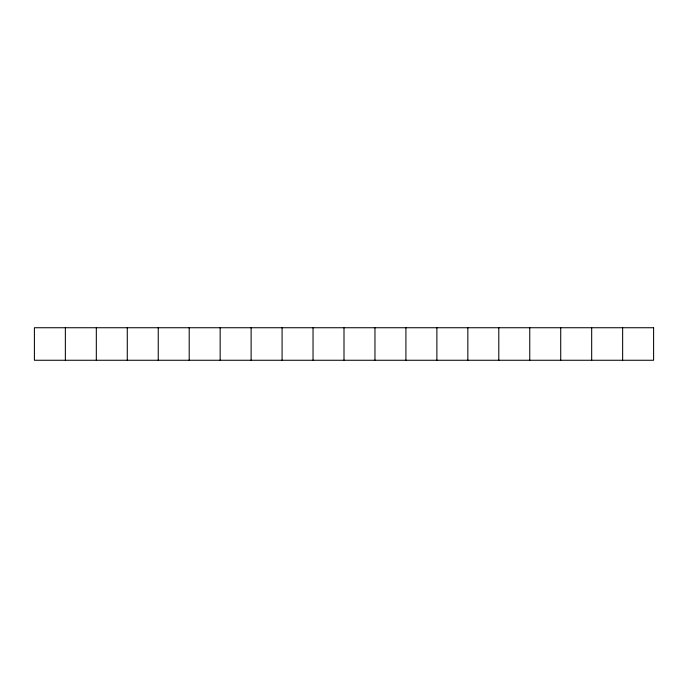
<?xml version="1.0" encoding="UTF-8"?>
<svg xmlns="http://www.w3.org/2000/svg" width="688" height="688" viewBox="0 0 688 688"><rect width="100%" height="100%" fill="white"/><g stroke="black" fill="none" stroke-linecap="round" stroke-linejoin="round"><path stroke-width="1.03" d="M622.64 327.737L622.64 360.263M591.68 327.737L591.68 360.263M560.72 327.737L560.72 360.263M529.76 327.737L529.76 360.263M498.8 327.737L498.8 360.263M467.84 327.737L467.84 360.263M436.88 327.737L436.88 360.263M405.92 327.737L405.92 360.263M374.96 327.737L374.96 360.263M344 327.737L344 360.263M313.04 327.737L313.04 360.263M282.08 327.737L282.08 360.263M251.12 327.737L251.12 360.263M220.16 327.737L220.16 360.263M189.2 327.737L189.2 360.263M158.24 327.737L158.24 360.263M127.28 327.737L127.28 360.263M96.32 327.737L96.32 360.263M65.36 327.737L65.36 360.263M653.6 327.737L34.4 327.737L34.4 360.263L653.6 360.263L653.6 327.737"/></g></svg>
